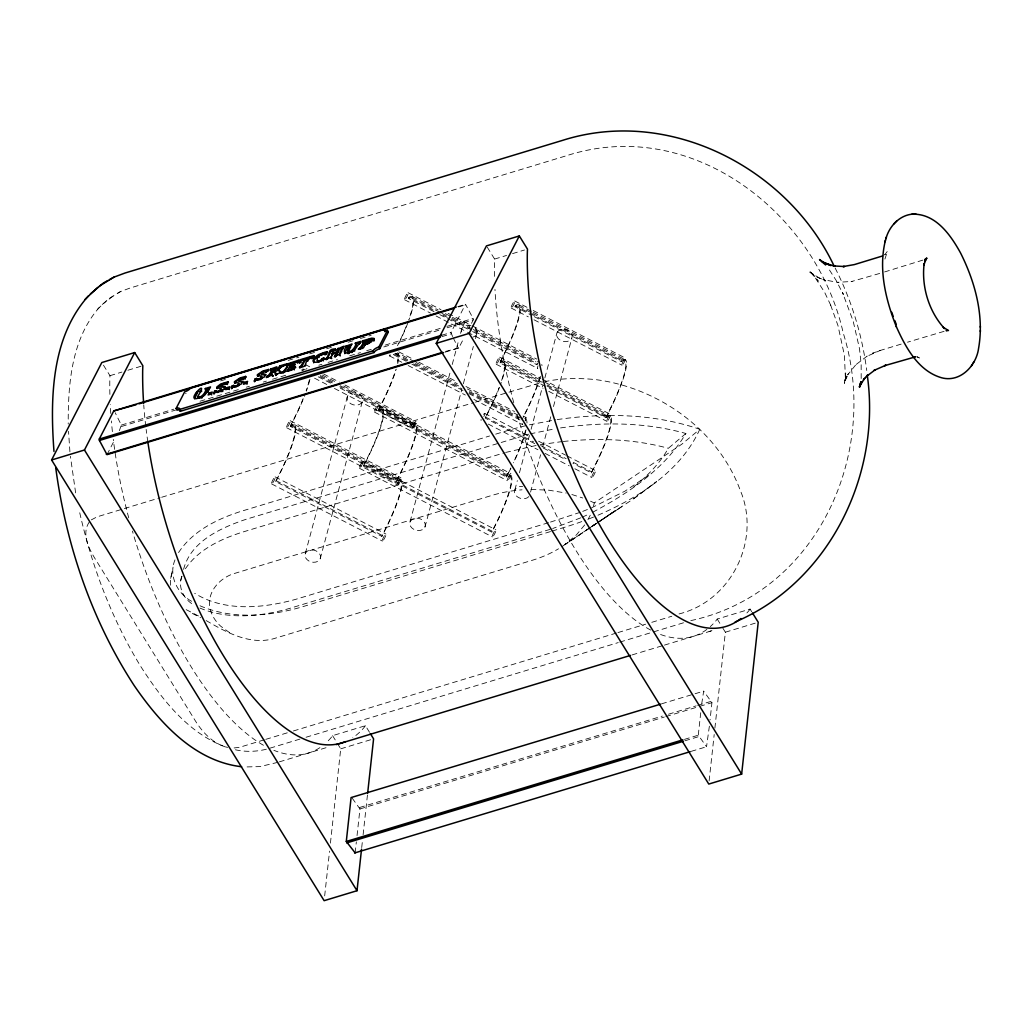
<?xml version="1.0" encoding="UTF-8"?>
<svg xmlns="http://www.w3.org/2000/svg" width="1032" height="1032" viewBox="0 0 1032 1032"><rect width="100%" height="100%" fill="white"/><g stroke="black" fill="none" stroke-linecap="round" stroke-linejoin="round"><path stroke-width="0.75" stroke-dasharray="5 3.75" d="M103.458 365.16L109.96 375.687L109.805 380.24A256.31 104.116 73.1 0 0 109.882 394.366M487.285 247.216L494.599 259.071L494.444 263.624A256.31 104.116 73.1 0 0 494.522 277.75M174.989 559.886C168.306 575.753 177.452 593.839 191.991 601.527M170.332 585.234L170.641 578.41L173.066 567.149M181.825 576.308C177.427 587.711 184.315 600.25 194.777 605.41M861.178 378.499L861.165 364.232L859.462 348.481L853.154 321.081L842.551 292.662L843.35 294.52L836.088 280.304L828.18 268.01M324.667 895.892L329.556 851.129M330.421 843.131L340.728 748.819L337.464 743.556M355.15 852.845L356.35 841.867M357.046 835.597L359.962 808.946L351.68 797.426M361.716 847.556L362.413 841.17M363.109 834.772L367.469 794.808M709.371 726.18L706.546 746.704L698.277 735.197L700.844 711.68M701.708 703.837L703.669 691.143L711.938 702.663L710.055 719.91M709.126 780.863L714.196 734.513M714.892 728.115L725.367 632.203L722.103 626.94M884.927 259.045L887.494 251.189L884.643 254.878L885.843 253.936M593.542 506.041L594.277 502.932L681.804 444.212L699.786 429.286C654.12 413.626 604.558 412.684 557.151 419.598M183.567 569.367C190.778 541.271 221.003 527.726 246.132 519.277L528.745 434.188M275.712 481.609L277.569 477.571A53.019 9.353 -62.7 0 0 291.411 425.932L290.482 426.435L396.623 481.196L397.539 480.693A53.019 9.353 -62.7 0 1 383.71 532.331L381.84 536.369L275.712 481.609A54.335 9.585 -62.7 0 0 290.766 425.416A54.335 9.585 -62.7 0 0 305.033 394.611M290.482 426.435L292.624 421.378A53.019 9.353 -62.7 0 0 303.15 398.649M305.343 553.462L347.449 396.327M320.23 558.738A7.908 6.05 15 0 0 311.096 549.927A7.908 6.05 15 0 0 307.033 559.628A7.908 6.05 15 0 0 320.23 558.738L362.322 401.603A7.908 6.05 15 0 0 353.189 392.792A7.908 6.05 15 0 0 349.138 402.506A7.908 6.05 15 0 0 362.322 401.603M363.522 465.987L365.392 461.936A53.019 9.353 -62.7 0 0 379.234 410.297L378.305 410.813L506.596 477.003L507.512 476.5A53.019 9.353 -62.7 0 1 493.683 528.139L491.812 532.177L363.522 465.987A54.335 9.585 -62.7 0 0 378.576 409.794A54.335 9.585 -62.7 0 0 396.262 369.159M378.305 410.813L380.447 405.757A53.019 9.353 -62.7 0 0 395.682 369.933M406.195 361.252L393.36 354.634L393.631 353.615L407.885 360.968M434.072 311.69L408.414 298.454L408.685 297.435L434.343 310.671M396.623 481.196L398.765 476.139A53.019 9.353 -62.7 0 0 412.594 424.5L411.678 425.016L338.096 387.052M411.678 425.016L411.949 423.997L339.773 386.768M410.091 521.702L450.133 372.268M452.222 364.49L458.892 339.593M460.556 333.362L461.807 328.692M424.978 526.978A7.908 6.05 15 0 0 415.844 518.167A7.908 6.05 15 0 0 411.781 527.868A7.908 6.05 15 0 0 424.978 526.978L461.678 390.006M463.342 383.775L473.353 346.417M475.442 338.638L476.694 333.968M534.744 443.644L485.208 418.089L487.078 414.051A53.019 9.353 -62.7 0 0 498.985 387.813M545.27 386.291L499.991 362.916L502.132 357.859A53.019 9.353 -62.7 0 0 515.961 306.22L515.045 306.736L532.022 315.495M515.045 306.736L515.316 305.717L621.457 360.478A54.335 9.585 -62.7 0 1 606.403 416.67A54.335 9.585 -62.7 0 1 591.349 472.85L572.953 463.355M506.596 477.003L508.737 471.947A53.019 9.353 -62.7 0 0 510.698 468.089M472.566 331.543L536.705 364.644L536.975 363.625A54.335 9.585 -62.7 0 1 538.175 362.954M514.852 489.942L517.342 480.602M519.431 472.824L529.442 435.491M531.106 429.26L542.78 385.71M544.857 377.931L556.945 332.807M530.564 492.096L540.575 454.764M542.651 446.985L550.985 415.87M553.487 406.543L571.831 338.083A7.908 6.05 15 0 0 562.698 329.273A7.908 6.05 15 0 0 558.635 338.986A7.908 6.05 15 0 0 571.831 338.083M591.349 472.85L593.207 468.812A53.019 9.353 -62.7 0 0 607.048 417.173L606.132 417.676L546.689 387.013M606.132 417.676L608.261 412.619A53.019 9.353 -62.7 0 0 622.102 360.981L621.187 361.497L533.441 316.231M621.187 361.497L621.457 360.478M170.641 578.41L172.563 571.457M180.781 580.461L181.967 576.178M699.786 429.286C680.372 471.985 637.686 498.185 596.122 516.013M590.252 515.213L587.156 521.121M107.006 454.648L115.004 439.155M119.351 430.692L121.35 425.081L115.158 412.671M452.571 336.587L451.01 332.446L465.522 304.272L473.108 318.437L473.288 319.817L468.941 328.279M444.882 352.209L458.776 348.003L463.858 338.135M560.531 427.932C602.095 421.83 645.232 422.062 685.893 433.505C664.44 469.263 628.011 493.541 591.826 512.698M685.893 433.505L668.31 448.301C659.396 464.155 646.226 477.197 631.932 488.252M89.281 522.011C81.618 533.234 88.21 547.334 94.402 557.615L195.293 720.762C202.775 732.733 213.405 744.072 227.608 747.413M584.68 524.94L576.424 534.873L565.033 544.509L621.883 506.557L599.579 521.353M178.549 552.597C192.649 530.964 217.133 519.006 241.011 511.356L489.581 435.994M185.373 568.787C198.325 549.592 220.435 539.22 241.823 532.331L504.351 452.816M99.433 307.278C71.518 338.754 68.035 383.904 68.228 424.088M369.508 732.281L365.444 725.702L332.588 735.661L330.937 737.816A256.31 104.116 73.1 0 1 325.635 743.221M365.444 725.702L363.793 727.844A256.31 104.116 73.1 0 1 352.789 737.674M751.709 611.705L750.083 609.073L717.227 619.045L715.576 621.2A256.31 104.116 73.1 0 1 710.274 626.605M750.083 609.073L748.445 611.228A256.31 104.116 73.1 0 1 746.368 613.511M679.043 613.937C731.52 600.895 761.345 539.942 740.305 490.419C718.104 430.331 659.151 388.109 596.496 379.724C579.352 377.841 561.885 378.06 544.973 381.621M102.22 304.453L114.874 294.713M97.305 309.458L106.825 300.364M109.676 298.145L120.563 291.553L129.955 288.07L566.749 155.639C691.247 115.468 816.467 212.734 843.247 333.078C880.554 451.565 817.937 593.348 690.537 620.671M648.715 475.12L625.005 491.129L591.723 507.731M633.867 498.572L656.584 481.622L633.867 498.572L597.386 522.863M91.332 519.87L97.073 516.838L160.141 497.721M561.834 546.702L590.394 527.442L565.033 544.509M595.89 523.676L589.337 528.1L596.045 523.753M597.193 522.785L615.524 510.388L599.579 521.16M591.607 526.552L598.25 522.063M591.71 526.578L598.263 522.218M117.829 293.088L120.563 291.553M408.414 298.454L409.343 297.938A53.019 9.353 -62.7 0 1 408.659 319.972M393.36 354.634L394.288 354.118A53.019 9.353 -62.7 0 1 397.591 362.219M499.991 362.916L500.907 362.413A53.019 9.353 -62.7 0 1 501.346 381.234M536.705 364.644L537.62 364.128M873.407 352.944L872.466 353.292L880.58 350.3L866.248 356.608L867.164 356.092L855.463 365.005L856.379 364.077L847.659 374.874L848.588 373.339L844.382 382.472L846.833 375.906L845.092 379.944L845.814 377.132L844.434 383.414L845.711 372.965L845.402 378.331L844.46 355.576L837.984 325.622L830.27 304.079L831.057 305.923L824.684 292.417L812.648 273.725L818.299 281.181L809.14 270.745L813.938 275.351L809.798 272.035L820.298 278.601L817.06 277.169L825.755 280.51L822.878 279.595L838.345 282.471L837.171 282.329L852.058 281.465L851.077 281.659L880.502 273.209M582.151 517.226L589.117 514.026M580.732 517.832L552.713 528.526M582.745 511.369L590.252 508.363M593.555 517.045L588.395 519.109A356.272 272.512 15 0 1 584.46 520.592M580.203 512.323L550.069 522.218M709.1 631.571L711.938 630.617M550.133 529.351L288.986 608.596C260.257 616.672 228.059 619.871 199.898 608.067M109.96 375.687L121.918 372.062M127.891 370.243L141.332 366.167M494.599 259.071L506.557 255.446M512.53 253.627L524.475 250.002M457.808 306.607L465.522 304.272M458.518 306.981L466.232 304.646M220.538 380.924L226.692 379.067M288.186 360.413L298.957 357.149M309.716 353.886L315.869 352.028M326.628 348.764L332.781 346.894M348.158 342.237L354.311 340.367M360.452 338.509L371.223 335.245M121.35 425.081L173.802 409.175M200.04 401.229L240.146 389.064M246.313 387.193L249.409 386.265M263.289 382.046L266.372 381.118M272.551 379.247L286.432 375.029M301.86 370.359L304.943 369.417M318.836 365.212L321.92 364.27M328.086 362.4L337.348 359.6M349.68 355.859L360.49 352.583M366.657 350.712L371.288 349.306M385.168 345.101L440.716 328.253M446.882 326.383L473.108 318.437M121.531 426.474L175.53 410.104M383.814 346.958L440.896 329.647M447.062 327.776L473.288 319.817M441.748 335.245L451.01 332.446M441.928 336.638L451.19 333.826M445.721 351.357L458.776 348.003M922.802 260.129L881.96 272.758M161.676 497.256L473.894 402.596M475.43 402.132L543.567 381.879M495.708 434.137L504.919 431.337A356.272 272.512 15 0 1 530.009 424.707L555.706 419.805M879.651 350.635L903.103 343.527M944.074 331.349L907.502 342.198M548.521 522.695L295.655 599.36C263.057 608.287 224.641 612.053 194.713 593.31M550.508 531.57L300.415 607.397C267.417 616.736 230.291 619.497 198.338 605.049M552.043 531.106L564.311 527.378A356.272 272.512 15 0 0 583.144 521.083M264.205 739.828L239.592 747.297L232.523 748.148M265.74 739.364L287.27 732.836M293.423 730.966L616.401 633.042M617.949 632.577L645.632 624.192M651.785 622.322L671.78 616.259M299.886 739.106L267.585 748.897C256.142 752.006 243.887 752.212 232.432 749.051M306.04 737.248L618.258 642.588M619.793 642.11L652.095 632.319M653.63 631.855L684.384 622.528M277.827 762.338L260.025 766.595L244.313 766.982M279.362 761.861L328.653 746.923M632.087 654.92L662.892 645.581M664.427 645.116L711.512 630.849M340.728 748.819L372.088 739.312M725.367 632.203L755.231 623.147M661.577 703.824L703.669 691.143M359.536 807.514L662.338 716.079M668.491 714.221L696.161 705.862M697.697 705.398L711.525 701.231M359.962 808.946L664.298 717.047M665.833 716.582L698.109 706.83M699.644 706.365L711.938 702.663M684.435 739.376L698.277 735.197M684.861 740.808L698.69 736.629M691.182 751.348L707.139 746.575M505.654 452.442L537.582 445.14M530.113 433.866L554.958 428.822M540.278 444.689L561.872 441.606M563.227 441.477C598.263 437.852 634.203 438.923 668.31 448.301M530.951 489.413L548.792 490.187L566.22 493.077M571.844 494.509L582.745 497.992M918.467 357.369L916.777 356.724L919.396 357.988L917.525 356.814M225.44 746.949C187.592 732.849 161.598 698.935 140.507 666.079C111.237 618.116 91.28 564.801 79.129 510.053M186.186 609.654L200.853 617.188M590.536 501.165L594.277 502.932M206.142 620.567C226.808 632.616 251.253 646.148 275.931 638.008L532.138 560.324A129.606 99.136 15 0 0 558.518 548.792M514.749 300.996L527.533 307.588M533.209 310.529L625.495 358.143M519.173 304.995L531.906 311.574M533.325 312.296L625.302 359.755M518.554 306.169L531.299 312.735M532.706 313.47L624.695 360.929M511.266 308.065L528.307 316.85M533.995 319.778L622.025 365.199M408.117 292.714L440.987 309.665M448.133 313.354L471.005 325.157M472.424 325.893L536.73 359.072M412.542 296.713L438.2 309.948M445.321 313.625L451.023 316.566M452.455 317.301L469.56 326.125M475.262 329.066L539.401 362.168M411.936 297.874L440.445 312.593M441.864 313.328L450.416 317.74M451.848 318.475L471.805 328.769M473.224 329.505L535.943 361.858M442.896 315.082L450.029 318.759M451.448 319.494L536.975 363.625M439.774 314.631L471.134 330.808M404.647 299.77L430.37 313.044M436.085 315.998L466.09 331.478M467.522 332.214L537.543 368.347M499.694 357.188L540.871 378.422M542.29 379.157L610.441 414.322M504.119 361.174L543.735 381.621M545.154 382.356L610.247 415.948M500.533 360.89L541.71 382.059M547.231 384.988L609.641 417.109M515.316 305.717A54.335 9.585 -62.7 0 1 500.262 361.897L541.31 383.078M546.96 385.994L606.403 416.67M496.211 364.244L543.077 388.419M548.753 391.347L606.971 421.391M398.791 351.848L413.071 359.213M418.786 362.168L455.95 381.337M465.948 386.497L514.542 411.562M523.108 415.986L525.972 417.47M414.593 361.716L397.488 352.892A54.335 9.585 -62.7 0 1 397.733 363.638M416.012 362.451L457.357 383.788M467.328 388.935L517.226 414.671M395.333 353.331L408.285 359.949M415.29 363.625L461.02 387.155M469.457 391.58L520.773 418.05M413.587 363.909L462.052 388.922M469.186 392.599L519.07 418.334M411.897 364.193L463.213 390.664M468.915 393.605L521.65 420.824M389.593 355.95L402.454 362.593M408.169 365.534L465.329 395.037M473.907 399.461L522.489 424.526M484.64 413.368L530.074 436.807M538.601 441.206L565.575 455.125M566.994 455.86L595.387 470.515M485.479 417.07L533.596 441.89M540.678 445.553L566.142 458.685M573.224 462.336L591.62 471.83M543.232 448.017L565.871 459.704M488.265 424.088L537.956 449.733M545.064 453.396L569.2 465.845M574.876 468.773L591.917 477.571M305.24 364.515L310.929 367.444M323.7 374.036L339.322 382.098M344.998 385.026L415.999 421.662M322.397 375.093L335.142 381.659M343.63 386.045L415.806 423.275M378.009 405.073L510.917 473.649M320.372 375.532L334.523 382.833M340.186 385.749L415.187 424.449M319.972 376.538L332.704 383.117M382.433 409.072L510.724 475.262M318.282 376.822L331.014 383.401M378.86 408.788L510.105 476.436M378.576 409.794L506.867 475.984A54.335 9.585 -62.7 0 1 491.812 532.177M314.541 378.176L327.325 384.768M334.42 388.432L412.516 428.719M374.539 412.142L507.434 480.706M290.185 420.695L400.945 477.842M294.61 424.694L400.751 479.467M362.954 461.265L495.863 529.829M291.037 424.41L400.132 480.628M290.766 425.416L396.894 480.19A54.335 9.585 -62.7 0 1 381.84 536.369M363.806 464.968L492.083 531.158M286.715 427.764L397.462 484.911M359.484 468.322L492.38 536.898M275.131 476.887L385.891 534.034M275.983 480.59L382.111 535.35M271.661 483.943L382.408 541.091M192.287 613.408L200.595 617.704M229.685 632.745L220.667 626.179A40.803 31.205 15 0 1 210.27 609.37C205.768 592.458 220.177 577.043 235.76 573.07L491.98 495.386A129.606 99.136 15 0 1 522.037 489.813M717.227 619.045L721.291 625.624M332.588 735.661L336.651 742.24M835.159 268.075C851.49 300.041 862.133 334.91 866.751 370.488M453.254 337.967L458.066 347.616M75.633 492.87L70.408 456.273M69.918 451.784L68.525 431.286M186.134 393.437A5.005 1.767 -26.5 0 1 185.528 393.631M706.894 629.378A256.31 104.116 73.1 0 1 658.506 633.7M650.715 630.075A256.31 104.116 73.1 0 1 517.058 414.464M513.768 402.725A256.31 104.116 73.1 0 1 494.973 289.399M319.933 747.632A256.31 104.116 73.1 0 1 273.867 750.316M263.457 745.259A256.31 104.116 73.1 0 1 132.419 531.08M128.742 517.883A256.31 104.116 73.1 0 1 113.288 439.374M112.398 431.647A256.31 104.116 73.1 0 1 111.353 420.953M110.772 413.432A256.31 104.116 73.1 0 1 110.256 404.544M147.847 441.941A256.31 104.116 73.1 0 1 146.144 429.415M145.77 426.319A256.31 104.116 73.1 0 1 143.745 404.97M537.814 368.205A3.96 0.697 -62.7 0 1 538.059 365.78M303.834 368.914A3.96 0.697 -62.7 0 1 302.853 370.514M301.937 369.856A3.96 0.697 -62.7 0 1 302.273 369.005M483.557 414.438A3.96 0.697 -62.7 0 1 484.821 413.613A3.96 0.697 -62.7 0 1 483.711 416.851M481.157 420.424A3.96 0.697 -62.7 0 1 481.106 419.431M524.888 418.541A3.96 0.697 -62.7 0 1 526.139 417.715A3.96 0.697 -62.7 0 1 525.03 420.953M522.76 424.397A3.96 0.697 -62.7 0 1 522.424 423.533M390.664 354.892A3.96 0.697 -62.7 0 1 389.528 354.956M408.685 297.435A54.335 9.585 -62.7 0 1 409.188 319.352M407.911 322.797A54.335 9.585 -62.7 0 1 397.72 345.733M541.774 364.464A54.335 9.585 -62.7 0 1 541.981 365.728M540.42 376.293A54.335 9.585 -62.7 0 1 521.921 419.805M406.028 326.847A53.019 9.353 -62.7 0 1 397.462 345.72M539.813 377.144A53.019 9.353 -62.7 0 1 523.792 415.767M309.91 379.26A54.335 9.585 -62.7 0 1 306.323 391.154M305.82 369.237A54.335 9.585 -62.7 0 1 307.007 368.579M411.949 423.997A54.335 9.585 -62.7 0 1 396.894 480.19M309.29 380.176A53.019 9.353 -62.7 0 1 306.169 390.689M500.262 361.897A54.335 9.585 -62.7 0 1 500.765 383.827M499.488 387.271A54.335 9.585 -62.7 0 1 485.208 418.089M525.056 418.786A54.335 9.585 -62.7 0 1 526.965 423.468M526.023 429.828A54.335 9.585 -62.7 0 1 513.523 462.839M510.943 468.115A54.335 9.585 -62.7 0 1 506.867 475.984M525.159 420.256A53.019 9.353 -62.7 0 1 525.701 420.863M525.404 430.744A53.019 9.353 -62.7 0 1 513.214 462.942M528.874 496.573A7.908 6.05 15 0 1 515.368 494.676A7.908 6.05 15 0 1 522.631 486.485M475.004 327.789A7.908 6.05 15 0 1 472.862 337.154M461.639 331.853A7.908 6.05 15 0 1 471.598 325.725M405.718 298.7A3.96 0.697 -62.7 0 0 408.272 292.817A3.96 0.697 -62.7 0 0 405.15 297.203A3.96 0.697 -62.7 0 0 405.718 298.7M413.6 427.648A3.96 0.697 -62.7 0 0 416.141 421.765A3.96 0.697 -62.7 0 0 413.032 426.152A3.96 0.697 -62.7 0 0 413.6 427.648M623.096 364.128A3.96 0.697 -62.7 0 0 625.65 358.246A3.96 0.697 -62.7 0 0 622.528 362.632A3.96 0.697 -62.7 0 0 623.096 364.128M512.349 306.994A3.96 0.697 -62.7 0 0 514.904 301.112A3.96 0.697 -62.7 0 0 511.782 305.485A3.96 0.697 -62.7 0 0 512.349 306.994M383.491 540.02A3.96 0.697 -62.7 0 0 386.033 534.137A3.96 0.697 -62.7 0 0 382.924 538.523A3.96 0.697 -62.7 0 0 383.491 540.02M272.745 482.873A3.96 0.697 -62.7 0 0 275.286 476.99A3.96 0.697 -62.7 0 0 272.164 481.376A3.96 0.697 -62.7 0 0 272.745 482.873M398.546 483.84A3.96 0.697 -62.7 0 0 401.087 477.958A3.96 0.697 -62.7 0 0 397.978 482.331A3.96 0.697 -62.7 0 0 398.546 483.84M287.799 426.693A3.96 0.697 -62.7 0 0 290.34 420.811A3.96 0.697 -62.7 0 0 287.219 425.197A3.96 0.697 -62.7 0 0 287.799 426.693M493.464 535.827A3.96 0.697 -62.7 0 0 496.005 529.945A3.96 0.697 -62.7 0 0 492.896 534.331A3.96 0.697 -62.7 0 0 493.464 535.827M360.555 467.251A3.96 0.697 -62.7 0 0 363.109 461.368A3.96 0.697 -62.7 0 0 359.987 465.755A3.96 0.697 -62.7 0 0 360.555 467.251M508.518 479.648A3.96 0.697 -62.7 0 0 511.059 473.752A3.96 0.697 -62.7 0 0 507.95 478.138A3.96 0.697 -62.7 0 0 508.518 479.648M375.609 411.071A3.96 0.697 -62.7 0 0 378.163 405.189A3.96 0.697 -62.7 0 0 375.042 409.575A3.96 0.697 -62.7 0 0 375.609 411.071M592.987 476.5A3.96 0.697 -62.7 0 0 595.541 470.618A3.96 0.697 -62.7 0 0 592.42 475.004A3.96 0.697 -62.7 0 0 592.987 476.5M608.042 420.321A3.96 0.697 -62.7 0 0 610.596 414.438A3.96 0.697 -62.7 0 0 607.474 418.811A3.96 0.697 -62.7 0 0 608.042 420.321M497.295 363.174A3.96 0.697 -62.7 0 0 499.849 357.291A3.96 0.697 -62.7 0 0 496.727 361.677A3.96 0.697 -62.7 0 0 497.295 363.174"/><path stroke-width="1.5" d="M914.107 214.179C936.437 214.463 950.949 235.502 960.65 253.15C975.188 282.226 984.322 315.869 978.568 348.403C976.324 365.702 960.276 382.73 941.777 377.815C918.287 371.197 905.516 347.191 896.253 326.486M205.213 388.896C207.819 390.135 200.505 399.758 197.718 396.456C212.257 373.39 179.039 407.511 202.84 396.301A4.322 1.522 -26.5 0 0 204.981 394.817L210.528 386.935L205.433 388.471L205.652 389.773C207.819 390.754 203.149 397.565 200.156 397.849M196.88 391.708L197.305 392.882L194.596 398.752M267.727 376.241C268.514 378.834 273.79 369.598 270.977 369.972L270.539 369.095C274.538 373.236 258.258 381.827 271.687 374.951C272.048 368.901 277.763 372.849 275.686 375.493M284.664 371.855L288.005 365.38L286.702 364.193C290.108 365.251 282.304 371.275 282.897 373.3M335.465 349.048L335.697 350.351L335.465 349.048C327.286 348.416 330.962 354.157 325.893 358.788C320.217 360.658 334.291 358.13 331.891 353.95L337.129 352.363L337.567 353.241L335.8 356.517M330.046 351.344L330.472 352.505L326.331 359.665M344.817 353.628L347.358 347.384L346.055 346.197C342.547 353.679 344.133 354.685 352.892 350.803A4.322 1.522 -26.5 0 0 355.034 349.319L360.581 341.437L355.485 342.985L355.705 344.288C357.872 345.256 353.202 352.08 350.209 352.351M362.335 341.257C364.889 341.618 360.632 348.132 358.31 349.074C363.251 348.416 363.754 348.726 364.786 344.417L371.365 341.837L374.087 338.444L371.765 338.161L362.555 340.844L362.774 342.147C365.586 341.773 360.31 351.009 359.536 348.416M305.446 365.792L305.691 365.044M317.121 360.684L318.488 361.922M355.15 852.845L346.288 841.48L351.086 797.568L660.635 704.147M143.642 403.473A256.31 104.116 73.1 0 1 142.674 370.282L142.829 365.715L134.689 352.557L101.82 362.529L51.6 459.988L324.138 900.678L357.007 890.719L361.535 849.155M367.65 793.208L373.584 738.86L370.333 733.597M740.899 618.529A256.31 104.116 73.1 0 1 603.578 531.841A256.31 104.116 73.1 0 1 527.313 253.666L527.468 249.099L519.328 235.941L486.459 245.9L436.239 343.359L708.778 784.062L741.647 774.103L758.223 622.244L752.522 613.021M860.688 382.408L860.043 386.097L860.882 382.304M885.469 240.172C878.219 269.159 885.649 299.783 896.434 326.925M860.907 382.111L859.501 387.219L861.475 381.93L859.398 386.742L864.61 378.305L863.423 379.853L867.641 375.209L866.428 376.448L875.329 369.675L874.052 370.385L885.882 365.199L884.553 365.689L915.448 356.84L913.978 356.891M276.782 374.384L275.905 375.067L275.467 374.19M885.946 238.637C889.468 225.26 901.452 213.211 916.016 214.114M885.005 241.72L886.423 237.037M261.586 373.945L261.728 374.655L265.934 375.119M236.393 386.871L234.599 387.103L233.761 385.387L232.174 385.865L231.607 388.703L232.613 386.742C236.65 387.039 242.843 381.956 234.857 382.833A4.708 1.664 -26.5 0 1 234.574 381.608L239.992 377.97L245.655 376.422L246.093 377.312L238.882 379.505L235.012 382.485A4.708 1.664 -26.5 0 0 234.857 383.259M198.518 396.469L198.221 397.926L199.395 398.042M355.885 344.198L355.266 343.398M339.851 354.698C338.083 356.324 341.373 348.816 342.792 347.5C349.874 342.805 328.163 353.318 343.204 347.72M925.781 259.226L924.853 259.561L926.891 258.245L924.685 261.122L926.491 258.155L923.743 265.276L924.156 263.495C921.331 286.496 928.8 311.471 944.538 328.589L943.209 327.299L948.473 330.511L946.086 330.627L947.053 330.446M51.6 459.988L84.456 450.017L134.689 352.557M443.347 352.673L107.006 454.648L99.433 440.483L99.253 439.09L113.765 410.917L456.273 307.072M176.111 408.427L184.651 391.863A5.005 1.767 -26.5 0 0 190.443 388.019L384.175 329.285A5.005 1.767 -26.5 0 0 387.426 330.382L388.303 332.149L379.776 348.713A5.005 1.767 -26.5 0 0 373.971 352.557L180.239 411.304L179.362 409.536A5.005 1.767 -26.5 0 0 176.111 408.427L176.988 410.194A5.005 1.767 -26.5 0 1 180.136 410.039M205.652 389.773L209.69 388.2M207.561 392.418L208.915 389.773M209.109 393.05L208.116 394.959L211.238 394.018L212.218 392.096L209.109 393.05L209.548 393.927L211.625 393.295M216.526 391.631L214.94 392.108L213.934 394.056L214.501 391.218L216.088 390.741L216.914 392.457L218.707 392.225M213.495 393.179L223.673 389.322L225.182 386.819L220.577 385.362L223.454 383.556L227.027 383.62L227.982 381.788L228.42 382.666L221.196 384.859L217.339 387.851A4.708 1.664 -26.5 0 0 217.184 388.625M226.782 387.684L225.802 389.606L228.91 388.651L229.904 386.742L226.782 387.684L227.221 388.574L229.298 387.942M231.168 387.813L241.346 383.969L242.868 381.466L238.25 380.008L241.127 378.189L244.7 378.267L245.655 376.422M244.455 382.33L243.475 384.239L246.584 383.298L247.577 381.388L244.455 382.33L244.894 383.207L246.97 382.575M263.328 371.907L268.991 370.372L268.552 369.482L262.889 371.03L257.471 374.668A4.708 1.664 -26.5 0 0 257.755 375.893C265.766 375.029 259.509 380.073 255.523 379.802L254.517 381.75L255.085 378.925L256.671 378.434L257.497 380.15L260.58 379.428M268.552 369.482L267.611 371.327L265.16 371.959M270.539 369.095L276.834 366.824L273.596 371.056C274.822 373.313 280.743 368.166 280.291 367.186M270.977 369.972L275.75 368.179M274.035 371.946L275.196 369.688M272.59 375.055L272.809 376.358L272.371 375.48M279.865 367.276L279.646 365.973L285.567 364.18L277.75 369.559L281.285 373.184M286.702 364.193L298.416 360.284L298.854 361.174L287.36 364.657L286.922 363.767M291.334 370.101L288.122 371.094L287.67 370.217L289.424 366.824L293.423 366.386L294.752 363.819L289.798 366.089L290.237 366.966L295.191 364.696M289.798 366.089L291.372 363.045L297.371 362.297L298.416 360.284M299.125 361.948L300.273 359.717L313.909 355.588L314.347 356.466L300.712 360.607L299.564 362.825L299.125 361.948L302.866 359.639L304.917 358.942L305.356 359.82L301.46 367.057L301.022 366.167L304.917 358.942M299.886 368.153L299.654 366.85L301.022 366.167M311.6 358.646L310.838 357.369L308.516 357.846C303.447 364.451 308.336 366.541 299.448 367.276M307.652 361.264L308.955 358.736L312.76 357.807L313.909 355.588M313.689 362.825L314.038 360.284L316.837 357.007A7.121 2.515 -26.5 0 1 319.43 355.305L327.634 352.609L327.183 351.731L325.325 352.106L318.991 354.428A7.121 2.515 -26.5 0 0 316.398 356.13C307.858 363.845 317.675 363.251 322.939 359.962L323.932 358.04L324.37 358.93L319.236 361.742M325.106 354.931L324.667 354.041L326.241 353.563L327.183 351.731M338.006 348.635L339.335 349.68L337.98 352.441L332.743 354.028L333.388 351.035L335.245 349.474M331.22 357.278L331.453 358.581L331.014 357.704M337.129 352.363C331.195 360.903 336.264 354.466 339.283 354.673M332.304 353.15L337.529 351.564L338.754 348.584M340.547 353.331L341.953 350.609M346.055 346.197C358.568 341.489 347.861 344.998 347.771 350.97C350.751 353.744 355.718 346.752 355.924 343.862L361.019 342.327M346.494 347.075L351.28 345.281M348.571 350.97L350.725 346.791M362.774 342.147L374.281 339.064M365.147 343.695L366.992 340.134C373.249 337.232 368.811 344.185 365.147 343.695L365.599 344.585M179.362 409.536L373.094 350.79A5.005 1.767 -26.5 0 1 378.886 346.945L387.426 330.382M436.239 343.359L469.096 333.401L519.328 235.941M342.663 349.242L343.23 348.39M358.968 344.288L359.6 343.385M282.458 372.423L293.849 368.966L295.255 366.592L295.707 367.469L291.875 369.856M971.486 365.818L972.428 364.257M972.905 363.457L973.834 361.935M373.79 341.089L374.371 340.25M224.924 389.438L225.466 388.664M221.261 385.891L221.158 386.961L225.363 387.413M238.934 380.537L238.831 381.608L243.036 382.059M88.584 295.733C51.097 337.4 50.104 398.61 53.974 451.423M318.785 357.485L319.417 356.737M200.995 391.734L201.743 391.089M323.932 358.04L322.345 358.53C316.656 365.018 314.799 356.788 321.197 354.118A3.354 1.187 -26.5 0 1 323.764 353.215L324.667 354.041M90.377 293.939L103.432 282.987L107.805 280.549M85.179 299.241L97.769 287.373M893.635 224.099L894.95 222.77M895.35 222.344L896.679 221.003M99.459 286.032L113.855 277.182L124.975 273.041L562.414 140.416C668.465 106.554 787.222 167.326 833.933 265.675M261.161 379.105L262.45 377.338L260.515 377.002M221.622 385.542L222.641 384.923M320.849 355.498L321.636 355.008M109.469 279.633L113.855 277.182M220.01 391.721L221.906 389.903L219.932 389.309M237.683 386.368L239.463 384.884L238.972 383.994M221.738 391.67L223.041 390.96M261.78 372.565L257.923 375.545A4.708 1.664 -26.5 0 0 257.755 376.319M735.184 621.973C829.289 582.113 881.444 474.488 867.28 375.287M360.078 343.075L360.362 341.85M300.931 367.379L299.654 366.85M201.485 397.991L202.414 397.604M351.538 352.493L352.467 352.106M882.605 255.949L854.367 264.592L843.041 266.579L844.524 266.54L833.417 265.921L835.133 266.346L823.252 262.592L830.941 265.546L822.014 261.548L824.207 262.928L819.524 259.535L825.613 264.966M366.592 344.275C368.114 344.185 372.307 341.515 370.243 340.289M136.069 404.75L113.765 410.917M139.152 403.809L251.782 369.662M254.865 368.734L285.722 359.368M288.805 358.439L453.887 308.387M196.66 392.147L201.227 390.767M286.006 365.07L280.085 366.863L279.646 365.973M329.827 351.783L335.903 349.938M304.427 360.103L305.356 359.82M299.564 362.825L301.163 362.348M273.596 371.056L280.252 366.386L279.427 366.399M295.255 366.592L287.67 370.217M275.247 374.603L281.736 372.294L277.75 369.559M99.253 439.09L441.748 335.245M99.433 440.483L440.393 337.103M106.309 454.273L442.638 352.299M336.355 744.588L630.539 655.397M346.288 841.48L682.9 739.841M346.7 842.912L683.313 741.273M354.569 852.987L690.227 751.67M347.978 353.615L349.474 353.202M241.565 379.079L243.41 379.002M223.892 384.433L225.724 384.368M254.078 380.873L264.244 377.028L265.766 374.526L261.148 373.055L264.721 371.068L266.308 372.062M227.982 381.788L220.758 383.981L216.901 386.961A4.708 1.664 -26.5 0 0 217.184 388.2C225.685 386.639 218.655 393.708 216.088 390.741M331.672 358.168L330.756 358.065M273.029 375.945L272.125 375.842M349.448 352.557L348.21 351.848M329.608 352.196L330.485 352.222M196.441 392.573L197.331 392.599M911.798 214.243L913.72 214.192M241.643 766.737C194.364 761.268 159.715 722.735 134.263 685.674C91.654 620.348 65.984 544.599 55.702 467.509M257.058 379.273L256.671 378.434M234.148 386.213L233.761 385.387M325.067 354.415L324.203 354.092A3.354 1.187 -26.5 0 0 322.474 354.595M276.679 374.177L273.235 371.752M469.096 333.401L741.647 774.103M84.456 450.017L357.007 890.719M384.175 329.285L385.065 331.053A5.005 1.767 -26.5 0 0 384.846 331.659M378.886 346.945L379.776 348.713M373.094 350.79L373.971 352.557M366.992 340.134L367.431 341.012M363.212 341.282L363.651 342.173M364.786 344.417L365.225 345.294M362.555 340.844L362.993 341.721M356.014 343.346L356.453 344.237M355.485 342.985L355.924 343.862M346.933 346.223L347.384 347.1M346.275 345.772L346.713 346.662M338.225 348.21L338.664 349.1M339.812 355.034L340.25 355.911M337.529 351.564L337.98 352.441M334.948 355.988L335.387 356.878M331.891 353.95L332.33 354.827M326.241 353.563L326.68 354.453M326.37 358.465L326.809 359.355M322.345 358.53L322.784 359.407M322.939 359.962L323.377 360.852M312.76 357.807L313.199 358.697M308.516 357.846L308.955 358.736M300.273 359.717L300.712 360.607M297.371 362.297L297.809 363.187M293.449 364.219L293.888 365.096M293.423 366.386L294.12 367.947M291.372 363.045L291.811 363.935M292.172 365.302L292.611 366.192M293.849 368.966L294.288 369.856M291.721 366.205L292.159 367.082M287.58 364.219L288.031 365.096M283.903 371.339L283.865 372.539L282.678 371.997M276.047 373.919L276.486 374.81M271.416 369.121L271.855 369.998M270.745 368.669L271.184 369.559M255.085 378.925L255.523 379.802M244.7 378.267L245.152 379.144M246.584 383.298L247.035 384.175M243.113 378.744L243.565 379.634M232.174 385.865L232.613 386.742M227.027 383.62L227.466 384.51M228.91 388.651L229.349 389.541M214.501 391.218L214.94 392.108M211.238 394.018L211.676 394.895M205.961 388.845L206.4 389.722M205.433 388.471L205.871 389.361M894.731 320.513L896.344 324.512M891.777 312.257L893.196 316.424M980.361 326.241L980.374 327.325M980.387 330.421L980.4 331.607M388.303 332.149A5.005 1.767 -26.5 0 1 387.722 332.317M180.329 410.207A5.005 1.767 -26.5 0 1 180.239 411.304M354.84 350.738A4.322 1.522 -26.5 0 1 354.131 351.228M345.462 741.595A256.31 104.116 73.1 0 1 147.847 441.941"/></g></svg>
